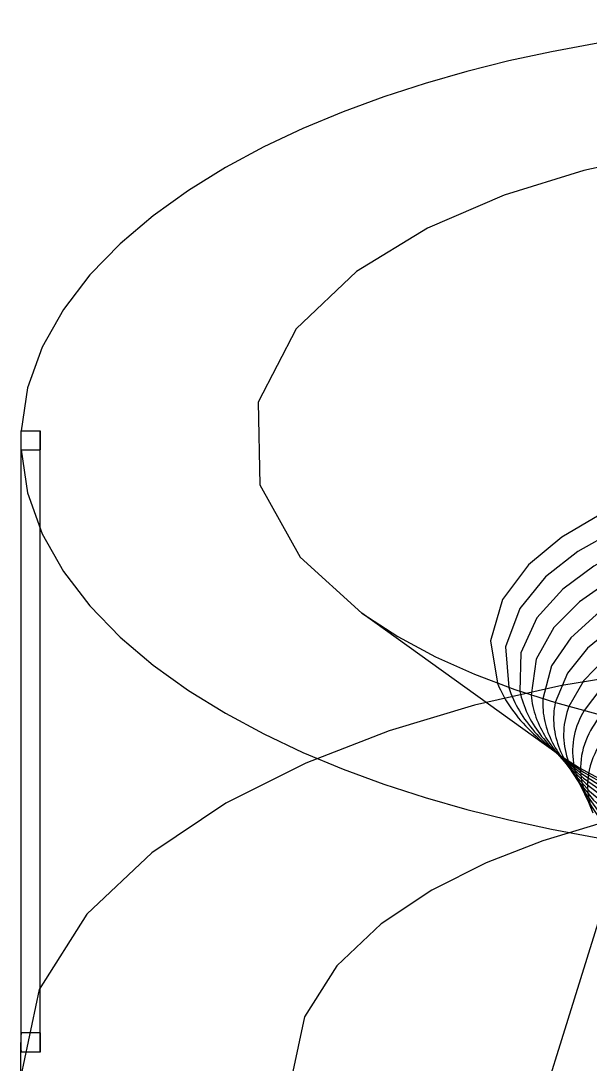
# Model space of a CAD drawing. Header units: millimetres. Extents: x 0 to 270, y -45 to 92.
# Drawn here: x 65 to 79.7, y 63.45 to 90.38 of the extents above; entities that cross this region are included whole.
import ezdxf

# ---------------------------------------------------------------- set-up
doc = ezdxf.new("R2010")
doc.units = ezdxf.units.MM
doc.layers.add('ISO_HIDDEN', color=8, linetype='CONTINUOUS')
doc.layers.add('ISO_VISIBLE', color=7, linetype='Continuous')

msp = doc.modelspace()

# ---------------------------------------------------------------- linework, layer by layer
at = {"layer": 'ISO_HIDDEN'}
for points in [[(65.006, 64.254), (65.006, 79.301)], [(65.5, 63.761), (65.5, 79.301)], [(65.5, 64.254), (65.5, 79.301)], [(78.855, 71.467), (73.806, 75.091)], [(109, 63.137), (108.524, 65.379), (107.293, 67.321), (105.621, 68.906), (103.704, 70.186), (101.643, 71.221), (99.491, 72.054), (97.28, 72.714), (95.03, 73.222), (92.753, 73.592), (90.458, 73.835), (88.154, 73.954), (85.846, 73.954), (83.542, 73.835), (81.247, 73.592), (78.97, 73.222), (76.72, 72.714), (74.509, 72.054), (72.357, 71.221), (70.296, 70.186), (68.379, 68.906), (66.707, 67.321), (65.476, 65.379), (65, 63.137)], [(77.309, 73.279), (77.346, 73.192), (77.385, 73.106), (77.427, 73.021), (77.472, 72.937), (77.519, 72.855), (77.569, 72.774), (77.62, 72.695), (77.674, 72.616), (77.73, 72.54), (77.788, 72.465), (77.847, 72.391), (77.908, 72.318), (77.971, 72.247), (78.035, 72.177), (78.101, 72.109), (78.168, 72.042), (78.236, 71.976), (78.305, 71.911), (78.376, 71.848), (78.447, 71.786), (78.52, 71.725), (78.594, 71.665), (78.668, 71.607)], [(77.603, 73.172), (77.629, 73.093), (77.657, 73.014), (77.688, 72.937), (77.721, 72.861), (77.757, 72.786), (77.794, 72.711), (77.834, 72.638), (77.875, 72.566), (77.919, 72.495), (77.964, 72.425), (78.011, 72.356), (78.059, 72.289), (78.109, 72.222), (78.16, 72.157), (78.213, 72.093), (78.267, 72.029), (78.322, 71.967), (78.379, 71.906), (78.437, 71.846), (78.495, 71.787), (78.555, 71.729), (78.616, 71.673), (78.677, 71.617)], [(77.89, 73.071), (77.906, 72.997), (77.925, 72.923), (77.947, 72.849), (77.97, 72.776), (77.996, 72.704), (78.024, 72.633), (78.054, 72.563), (78.086, 72.493), (78.119, 72.424), (78.155, 72.357), (78.192, 72.29), (78.231, 72.224), (78.272, 72.159), (78.314, 72.095), (78.358, 72.033), (78.403, 71.971), (78.449, 71.91), (78.497, 71.85), (78.546, 71.791), (78.595, 71.733), (78.646, 71.676), (78.698, 71.62), (78.752, 71.565)], [(78.179, 72.975), (78.187, 72.902), (78.196, 72.829), (78.208, 72.756), (78.223, 72.684), (78.24, 72.613), (78.259, 72.542), (78.28, 72.471), (78.304, 72.401), (78.329, 72.333), (78.357, 72.264), (78.387, 72.197), (78.418, 72.13), (78.451, 72.065), (78.486, 72), (78.523, 71.936), (78.561, 71.873), (78.601, 71.811), (78.642, 71.75), (78.684, 71.69), (78.728, 71.631), (78.773, 71.573), (78.819, 71.516), (78.867, 71.459)], [(78.481, 72.879), (78.478, 72.806), (78.478, 72.732), (78.48, 72.659), (78.485, 72.585), (78.493, 72.512), (78.503, 72.439), (78.515, 72.367), (78.531, 72.295), (78.548, 72.223), (78.568, 72.153), (78.59, 72.082), (78.614, 72.013), (78.641, 71.944), (78.67, 71.877), (78.7, 71.81), (78.733, 71.744), (78.767, 71.678), (78.803, 71.614), (78.84, 71.551), (78.88, 71.489), (78.92, 71.428), (78.962, 71.367), (79.006, 71.308)], [(78.803, 72.782), (78.789, 72.707), (78.777, 72.632), (78.768, 72.557), (78.762, 72.481), (78.759, 72.405), (78.759, 72.329), (78.762, 72.253), (78.768, 72.177), (78.776, 72.101), (78.787, 72.026), (78.801, 71.951), (78.818, 71.877), (78.838, 71.804), (78.86, 71.731), (78.884, 71.659), (78.911, 71.588), (78.94, 71.517), (78.971, 71.448), (79.005, 71.38), (79.04, 71.312), (79.077, 71.246), (79.116, 71.181), (79.157, 71.117)], [(79.155, 72.682), (79.128, 72.606), (79.103, 72.528), (79.081, 72.451), (79.062, 72.372), (79.046, 72.292), (79.034, 72.212), (79.025, 72.132), (79.019, 72.051), (79.016, 71.97), (79.017, 71.889), (79.021, 71.808), (79.029, 71.728), (79.04, 71.648), (79.054, 71.568), (79.071, 71.489), (79.092, 71.41), (79.115, 71.333), (79.142, 71.256), (79.171, 71.181), (79.202, 71.106), (79.237, 71.033), (79.273, 70.961), (79.312, 70.89)], [(79.547, 72.577), (79.504, 72.5), (79.464, 72.421), (79.426, 72.341), (79.392, 72.259), (79.361, 72.177), (79.334, 72.093), (79.31, 72.008), (79.29, 71.922), (79.273, 71.835), (79.261, 71.747), (79.253, 71.659), (79.249, 71.571), (79.249, 71.483), (79.253, 71.394), (79.261, 71.306), (79.273, 71.219), (79.29, 71.132), (79.31, 71.046), (79.334, 70.961), (79.361, 70.877), (79.392, 70.794), (79.427, 70.713), (79.464, 70.633)], [(79.988, 72.467), (79.928, 72.389), (79.87, 72.309), (79.814, 72.228), (79.762, 72.144), (79.713, 72.058), (79.668, 71.971), (79.626, 71.882), (79.588, 71.791), (79.555, 71.698), (79.526, 71.604), (79.501, 71.508), (79.482, 71.412), (79.468, 71.314), (79.458, 71.216), (79.454, 71.118), (79.456, 71.019), (79.462, 70.921), (79.474, 70.823), (79.491, 70.726), (79.513, 70.63), (79.54, 70.535), (79.572, 70.441), (79.607, 70.35)], [(80.493, 72.351), (80.412, 72.273), (80.333, 72.193), (80.257, 72.111), (80.184, 72.026), (80.114, 71.939), (80.047, 71.848), (79.984, 71.756), (79.925, 71.66), (79.87, 71.562), (79.82, 71.462), (79.776, 71.359), (79.737, 71.254), (79.703, 71.147), (79.676, 71.038), (79.656, 70.928), (79.642, 70.817), (79.635, 70.705), (79.635, 70.593), (79.642, 70.481), (79.657, 70.37), (79.677, 70.259), (79.705, 70.151), (79.738, 70.044)], [(78.668, 71.607), (78.676, 71.6), (78.684, 71.594), (78.692, 71.588), (78.7, 71.582), (78.709, 71.576), (78.717, 71.57), (78.725, 71.563), (78.733, 71.557), (78.741, 71.551), (78.749, 71.545), (78.757, 71.539), (78.765, 71.533), (78.773, 71.527), (78.782, 71.521), (78.79, 71.515), (78.798, 71.509), (78.806, 71.503), (78.814, 71.497), (78.822, 71.491), (78.831, 71.485), (78.839, 71.479), (78.847, 71.473), (78.855, 71.467)], [(78.981, 71.364), (78.668, 71.607)], [(78.677, 71.617), (78.69, 71.605), (78.703, 71.594), (78.716, 71.583), (78.729, 71.571), (78.742, 71.56), (78.755, 71.549), (78.768, 71.538), (78.781, 71.527), (78.794, 71.515), (78.807, 71.504), (78.82, 71.493), (78.834, 71.482), (78.847, 71.472), (78.86, 71.461), (78.874, 71.45), (78.887, 71.439), (78.9, 71.428), (78.914, 71.418), (78.927, 71.407), (78.941, 71.396), (78.954, 71.386), (78.968, 71.375), (78.981, 71.364)], [(78.984, 71.343), (78.677, 71.617)], [(78.752, 71.565), (78.761, 71.555), (78.771, 71.545), (78.781, 71.535), (78.791, 71.525), (78.801, 71.515), (78.811, 71.505), (78.821, 71.496), (78.831, 71.486), (78.841, 71.476), (78.851, 71.466), (78.861, 71.457), (78.871, 71.447), (78.881, 71.438), (78.891, 71.428), (78.901, 71.419), (78.911, 71.409), (78.922, 71.4), (78.932, 71.39), (78.942, 71.381), (78.953, 71.371), (78.963, 71.362), (78.973, 71.353), (78.984, 71.343)], [(79.047, 71.263), (78.752, 71.565)], [(78.855, 71.467), (79.429, 71.095), (80.031, 70.772), (80.654, 70.492), (81.293, 70.249), (81.944, 70.04), (82.604, 69.863), (83.272, 69.715), (83.944, 69.594), (84.621, 69.498), (85.301, 69.428), (85.983, 69.381), (86.667, 69.358), (87.35, 69.358), (88.033, 69.382), (88.715, 69.429), (89.395, 69.5), (90.072, 69.596), (90.745, 69.718), (91.412, 69.867), (92.072, 70.045), (92.722, 70.254), (93.361, 70.498), (93.984, 70.779)], [(78.867, 71.459), (78.874, 71.451), (78.882, 71.442), (78.889, 71.433), (78.897, 71.424), (78.905, 71.416), (78.912, 71.407), (78.92, 71.398), (78.928, 71.39), (78.936, 71.381), (78.943, 71.372), (78.951, 71.364), (78.959, 71.355), (78.967, 71.347), (78.975, 71.338), (78.983, 71.33), (78.991, 71.321), (78.999, 71.313), (79.007, 71.304), (79.015, 71.296), (79.023, 71.288), (79.031, 71.279), (79.039, 71.271), (79.047, 71.263)], [(79.148, 71.131), (78.867, 71.459)], [(78.981, 71.364), (79.529, 70.984), (80.11, 70.654), (80.713, 70.368), (81.333, 70.12), (81.966, 69.908), (82.609, 69.727), (83.259, 69.575), (83.915, 69.451), (84.575, 69.352), (85.239, 69.279), (85.904, 69.229), (86.572, 69.202), (87.239, 69.199), (87.907, 69.219), (88.573, 69.262), (89.237, 69.329), (89.899, 69.421), (90.556, 69.537), (91.208, 69.681), (91.853, 69.854), (92.489, 70.057), (93.113, 70.294), (93.722, 70.568)], [(78.984, 71.343), (79.501, 70.935), (80.058, 70.582), (80.643, 70.277), (81.248, 70.014), (81.868, 69.788), (82.499, 69.596), (83.138, 69.434), (83.784, 69.301), (84.435, 69.194), (85.09, 69.112), (85.747, 69.056), (86.406, 69.023), (87.065, 69.013), (87.725, 69.027), (88.383, 69.065), (89.04, 69.127), (89.694, 69.213), (90.344, 69.325), (90.989, 69.464), (91.627, 69.631), (92.256, 69.83), (92.873, 70.063), (93.474, 70.334)], [(79.006, 71.308), (79.012, 71.3), (79.018, 71.292), (79.024, 71.284), (79.03, 71.277), (79.036, 71.269), (79.042, 71.261), (79.048, 71.253), (79.054, 71.245), (79.06, 71.238), (79.066, 71.23), (79.072, 71.222), (79.079, 71.215), (79.085, 71.207), (79.091, 71.199), (79.097, 71.192), (79.103, 71.184), (79.11, 71.176), (79.116, 71.169), (79.122, 71.161), (79.129, 71.154), (79.135, 71.146), (79.141, 71.139), (79.148, 71.131)], [(79.27, 70.956), (79.006, 71.308)], [(79.047, 71.263), (79.532, 70.831), (80.065, 70.46), (80.63, 70.14), (81.218, 69.865), (81.823, 69.629), (82.44, 69.427), (83.067, 69.258), (83.701, 69.118), (84.341, 69.005), (84.984, 68.917), (85.631, 68.855), (86.279, 68.817), (86.928, 68.803), (87.578, 68.812), (88.226, 68.845), (88.873, 68.902), (89.518, 68.983), (90.158, 69.09), (90.793, 69.224), (91.422, 69.387), (92.042, 69.581), (92.65, 69.809), (93.242, 70.076)], [(79.148, 71.131), (79.6, 70.681), (80.107, 70.295), (80.652, 69.963), (81.223, 69.678), (81.812, 69.433), (82.415, 69.225), (83.029, 69.05), (83.65, 68.904), (84.278, 68.786), (84.909, 68.695), (85.544, 68.628), (86.181, 68.586), (86.819, 68.567), (87.457, 68.572), (88.094, 68.601), (88.73, 68.654), (89.364, 68.731), (89.994, 68.834), (90.619, 68.963), (91.237, 69.122), (91.846, 69.311), (92.444, 69.534), (93.026, 69.795)], [(79.157, 71.117), (79.162, 71.11), (79.167, 71.102), (79.171, 71.095), (79.176, 71.088), (79.181, 71.081), (79.186, 71.074), (79.19, 71.067), (79.195, 71.06), (79.2, 71.053), (79.205, 71.046), (79.21, 71.039), (79.215, 71.032), (79.22, 71.025), (79.225, 71.018), (79.23, 71.011), (79.235, 71.004), (79.24, 70.997), (79.245, 70.99), (79.25, 70.983), (79.255, 70.977), (79.26, 70.97), (79.265, 70.963), (79.27, 70.956)], [(79.402, 70.743), (79.157, 71.117)], [(79.27, 70.956), (79.689, 70.491), (80.171, 70.091), (80.696, 69.749), (81.25, 69.456), (81.824, 69.205), (82.413, 68.992), (83.013, 68.812), (83.621, 68.662), (84.236, 68.54), (84.855, 68.445), (85.478, 68.375), (86.103, 68.329), (86.729, 68.307), (87.356, 68.309), (87.982, 68.334), (88.607, 68.383), (89.229, 68.456), (89.848, 68.555), (90.462, 68.68), (91.069, 68.834), (91.668, 69.019), (92.256, 69.237), (92.827, 69.494)], [(79.312, 70.89), (79.316, 70.883), (79.32, 70.877), (79.323, 70.87), (79.327, 70.864), (79.331, 70.857), (79.335, 70.851), (79.339, 70.845), (79.342, 70.838), (79.346, 70.832), (79.35, 70.825), (79.354, 70.819), (79.358, 70.813), (79.362, 70.806), (79.366, 70.8), (79.37, 70.794), (79.374, 70.787), (79.378, 70.781), (79.382, 70.775), (79.386, 70.768), (79.39, 70.762), (79.394, 70.756), (79.398, 70.75), (79.402, 70.743)], [(79.536, 70.497), (79.312, 70.89)], [(79.402, 70.743), (79.787, 70.265), (80.246, 69.855), (80.751, 69.504), (81.288, 69.204), (81.847, 68.948), (82.423, 68.73), (83.01, 68.546), (83.606, 68.392), (84.208, 68.268), (84.816, 68.169), (85.427, 68.097), (86.04, 68.048), (86.655, 68.023), (87.271, 68.022), (87.885, 68.044), (88.499, 68.089), (89.111, 68.159), (89.718, 68.254), (90.322, 68.376), (90.919, 68.526), (91.507, 68.706), (92.084, 68.919), (92.645, 69.171)], [(79.464, 70.633), (79.467, 70.627), (79.47, 70.621), (79.473, 70.615), (79.476, 70.609), (79.479, 70.603), (79.482, 70.597), (79.485, 70.591), (79.488, 70.585), (79.491, 70.579), (79.494, 70.573), (79.497, 70.567), (79.5, 70.562), (79.503, 70.556), (79.507, 70.55), (79.51, 70.544), (79.513, 70.538), (79.516, 70.532), (79.519, 70.526), (79.523, 70.521), (79.526, 70.515), (79.529, 70.509), (79.532, 70.503), (79.536, 70.497)], [(79.664, 70.223), (79.464, 70.633)], [(102, 63.137), (101.675, 64.666), (100.836, 65.99), (99.696, 67.07), (98.389, 67.943), (96.984, 68.649), (95.517, 69.217), (94.009, 69.667), (92.475, 70.013), (90.922, 70.266), (89.358, 70.431), (87.787, 70.513), (86.213, 70.513), (84.642, 70.431), (83.078, 70.266), (81.525, 70.013), (79.991, 69.667), (78.483, 69.217), (77.016, 68.649), (75.611, 67.943), (74.304, 67.07), (73.164, 65.99), (72.325, 64.666), (72, 63.137)], [(79.536, 70.497), (79.889, 70.008), (80.323, 69.588), (80.81, 69.229), (81.331, 68.924), (81.877, 68.663), (82.439, 68.441), (83.014, 68.253), (83.599, 68.097), (84.19, 67.97), (84.786, 67.869), (85.386, 67.794), (85.989, 67.743), (86.593, 67.716), (87.197, 67.712), (87.802, 67.731), (88.405, 67.774), (89.006, 67.84), (89.604, 67.932), (90.197, 68.05), (90.784, 68.196), (91.362, 68.372), (91.929, 68.581), (92.481, 68.828)], [(79.607, 70.35), (79.61, 70.344), (79.612, 70.338), (79.614, 70.333), (79.617, 70.327), (79.619, 70.322), (79.621, 70.316), (79.624, 70.311), (79.626, 70.305), (79.629, 70.3), (79.631, 70.294), (79.634, 70.289), (79.636, 70.283), (79.639, 70.278), (79.641, 70.272), (79.644, 70.267), (79.646, 70.261), (79.649, 70.256), (79.651, 70.25), (79.654, 70.245), (79.656, 70.24), (79.659, 70.234), (79.662, 70.229), (79.664, 70.223)], [(79.784, 69.925), (79.607, 70.35)], [(79.664, 70.223), (79.986, 69.724), (80.398, 69.295), (80.867, 68.93), (81.374, 68.618), (81.906, 68.353), (82.457, 68.127), (83.021, 67.937), (83.594, 67.778), (84.175, 67.649), (84.761, 67.546), (85.351, 67.468), (85.944, 67.415), (86.539, 67.386), (87.134, 67.379), (87.729, 67.396), (88.322, 67.436), (88.914, 67.5), (89.503, 67.589), (90.087, 67.704), (90.664, 67.846), (91.234, 68.019), (91.792, 68.224), (92.336, 68.467)], [(80.152, 67.892), (77.408, 59.074)], [(65.5, 64.254), (65.006, 64.254)], [(65.5, 64.254), (65.5, 63.761)], [(65.5, 63.761), (65.006, 63.761)]]:
    msp.add_lwpolyline(points, dxfattribs=at)
at = {"layer": 'ISO_VISIBLE'}
for points in [[(86.5, 90.377), (85.379, 90.35), (84.259, 90.295), (83.141, 90.212), (82.025, 90.099), (80.913, 89.957), (79.805, 89.784), (78.702, 89.58), (77.606, 89.343), (76.518, 89.071), (75.44, 88.764), (74.373, 88.418), (73.321, 88.031), (72.286, 87.6), (71.272, 87.122), (70.285, 86.59), (69.331, 86.001), (68.42, 85.348), (67.564, 84.623), (66.783, 83.819), (66.1, 82.931), (65.55, 81.955), (65.172, 80.901), (65.006, 79.794)], [(100.194, 75.091), (101.784, 76.536), (102.83, 78.402), (102.876, 80.528), (101.893, 82.427), (100.333, 83.903), (98.498, 85.026), (96.521, 85.879), (94.465, 86.516), (92.36, 86.97), (90.227, 87.264), (88.078, 87.408), (85.925, 87.408), (83.776, 87.264), (81.642, 86.971), (79.538, 86.516), (77.481, 85.88), (75.505, 85.027), (73.67, 83.904), (72.109, 82.429), (71.125, 80.531), (71.17, 78.404), (72.215, 76.537), (73.806, 75.091)], [(65.006, 79.794), (65.5, 79.794)], [(65.006, 79.301), (65.006, 79.794)], [(65.5, 79.794), (65.5, 79.301)], [(65.5, 79.301), (65.5, 79.794)], [(65.006, 79.301), (65.172, 78.195), (65.55, 77.14), (66.1, 76.165), (66.783, 75.276), (67.564, 74.472), (68.42, 73.748), (69.331, 73.094), (70.285, 72.505), (71.272, 71.974), (72.286, 71.495), (73.321, 71.064), (74.373, 70.677), (75.44, 70.331), (76.518, 70.024), (77.606, 69.753), (78.702, 69.516), (79.805, 69.311), (80.913, 69.138), (82.025, 68.996), (83.141, 68.884), (84.259, 68.8), (85.379, 68.745), (86.5, 68.718)], [(65.006, 79.301), (65.5, 79.301)], [(65.006, 63.761), (65.006, 79.301)], [(96.691, 73.279), (96.872, 74.375), (96.559, 75.441), (95.892, 76.335), (95.031, 77.049), (94.066, 77.616), (93.041, 78.065), (91.979, 78.418), (90.892, 78.688), (89.79, 78.883), (88.678, 79.01), (87.56, 79.073), (86.44, 79.073), (85.322, 79.01), (84.21, 78.883), (83.108, 78.688), (82.021, 78.418), (80.959, 78.065), (79.934, 77.616), (78.969, 77.049), (78.108, 76.335), (77.441, 75.441), (77.128, 74.375), (77.309, 73.279)], [(96.397, 73.172), (96.481, 74.219), (96.115, 75.206), (95.447, 76.024), (94.616, 76.679), (93.695, 77.201), (92.721, 77.616), (91.713, 77.943), (90.684, 78.193), (89.64, 78.374), (88.587, 78.493), (87.53, 78.551), (86.47, 78.551), (85.413, 78.493), (84.36, 78.374), (83.316, 78.193), (82.287, 77.943), (81.279, 77.616), (80.305, 77.201), (79.384, 76.679), (78.553, 76.024), (77.885, 75.206), (77.519, 74.219), (77.603, 73.172)], [(96.11, 73.071), (96.09, 74.063), (95.673, 74.966), (95.007, 75.708), (94.205, 76.303), (93.327, 76.78), (92.403, 77.161), (91.45, 77.461), (90.477, 77.692), (89.492, 77.859), (88.498, 77.969), (87.5, 78.023), (86.5, 78.023), (85.502, 77.969), (84.508, 77.859), (83.523, 77.692), (82.55, 77.461), (81.597, 77.161), (80.673, 76.78), (79.795, 76.303), (78.993, 75.708), (78.327, 74.966), (77.91, 74.063), (77.89, 73.071)], [(95.821, 72.975), (95.695, 73.901), (95.234, 74.716), (94.572, 75.383), (93.801, 75.92), (92.966, 76.353), (92.091, 76.7), (91.191, 76.975), (90.274, 77.186), (89.346, 77.339), (88.41, 77.44), (87.471, 77.489), (86.529, 77.489), (85.59, 77.44), (84.654, 77.339), (83.726, 77.186), (82.809, 76.975), (81.909, 76.7), (81.034, 76.353), (80.199, 75.92), (79.428, 75.383), (78.766, 74.716), (78.305, 73.901), (78.179, 72.975)], [(95.519, 72.879), (95.294, 73.728), (94.798, 74.456), (94.145, 75.05), (93.405, 75.531), (92.612, 75.921), (91.786, 76.235), (90.938, 76.484), (90.076, 76.676), (89.203, 76.816), (88.324, 76.908), (87.442, 76.953), (86.558, 76.953), (85.676, 76.908), (84.797, 76.816), (83.924, 76.676), (83.062, 76.484), (82.214, 76.235), (81.388, 75.921), (80.595, 75.531), (79.855, 75.05), (79.202, 74.456), (78.706, 73.728), (78.481, 72.879)], [(95.197, 72.782), (94.884, 73.544), (94.363, 74.185), (93.724, 74.709), (93.016, 75.136), (92.265, 75.484), (91.487, 75.766), (90.691, 75.991), (89.882, 76.164), (89.064, 76.291), (88.24, 76.374), (87.414, 76.415), (86.586, 76.415), (85.76, 76.374), (84.936, 76.291), (84.118, 76.164), (83.309, 75.991), (82.513, 75.766), (81.735, 75.484), (80.984, 75.136), (80.276, 74.709), (79.637, 74.185), (79.116, 73.544), (78.803, 72.782)], [(94.845, 72.682), (94.461, 73.349), (93.927, 73.905), (93.305, 74.362), (92.631, 74.737), (91.923, 75.045), (91.192, 75.296), (90.447, 75.496), (89.69, 75.652), (88.926, 75.765), (88.158, 75.84), (87.386, 75.877), (86.614, 75.877), (85.842, 75.84), (85.074, 75.765), (84.31, 75.652), (83.553, 75.496), (82.808, 75.296), (82.077, 75.045), (81.369, 74.737), (80.695, 74.362), (80.073, 73.905), (79.539, 73.349), (79.155, 72.682)], [(94.453, 72.577), (94.02, 73.146), (93.483, 73.62), (92.883, 74.012), (92.244, 74.338), (91.58, 74.607), (90.897, 74.826), (90.202, 75.003), (89.499, 75.14), (88.789, 75.241), (88.075, 75.307), (87.359, 75.34), (86.641, 75.34), (85.925, 75.307), (85.211, 75.241), (84.501, 75.14), (83.798, 75.003), (83.103, 74.826), (82.42, 74.607), (81.756, 74.338), (81.117, 74.012), (80.517, 73.62), (79.98, 73.146), (79.547, 72.577)], [(73.806, 75.091), (74.735, 74.489), (75.71, 73.965), (76.72, 73.511), (77.755, 73.118), (78.81, 72.78), (79.879, 72.493), (80.96, 72.253), (82.05, 72.056), (83.147, 71.902), (84.248, 71.787), (85.353, 71.712), (86.46, 71.674), (87.567, 71.675), (88.674, 71.713), (89.779, 71.789), (90.88, 71.905), (91.976, 72.061), (93.066, 72.258), (94.147, 72.499), (95.216, 72.788), (96.27, 73.127), (97.305, 73.521), (98.314, 73.977)], [(65.006, 64.254), (65.005, 64.243), (65.005, 64.232), (65.004, 64.222), (65.004, 64.211), (65.003, 64.2), (65.003, 64.19), (65.003, 64.179), (65.002, 64.168), (65.002, 64.157), (65.002, 64.147), (65.002, 64.136), (65.001, 64.125), (65.001, 64.115), (65.001, 64.104), (65.001, 64.093), (65.001, 64.083), (65, 64.072), (65, 64.061), (65, 64.05), (65, 64.04), (65, 64.029), (65, 64.018), (65, 64.008)], [(65, 64.008), (65, 63.997), (65, 63.986), (65, 63.975), (65, 63.965), (65, 63.954), (65, 63.943), (65.001, 63.933), (65.001, 63.922), (65.001, 63.911), (65.001, 63.9), (65.001, 63.89), (65.002, 63.879), (65.002, 63.868), (65.002, 63.858), (65.002, 63.847), (65.003, 63.836), (65.003, 63.826), (65.003, 63.815), (65.004, 63.804), (65.004, 63.793), (65.005, 63.783), (65.005, 63.772), (65.006, 63.761)], [(65, 63.137), (65, 64.008)]]:
    msp.add_lwpolyline(points, dxfattribs=at)

doc.saveas('drawing.dxf')
